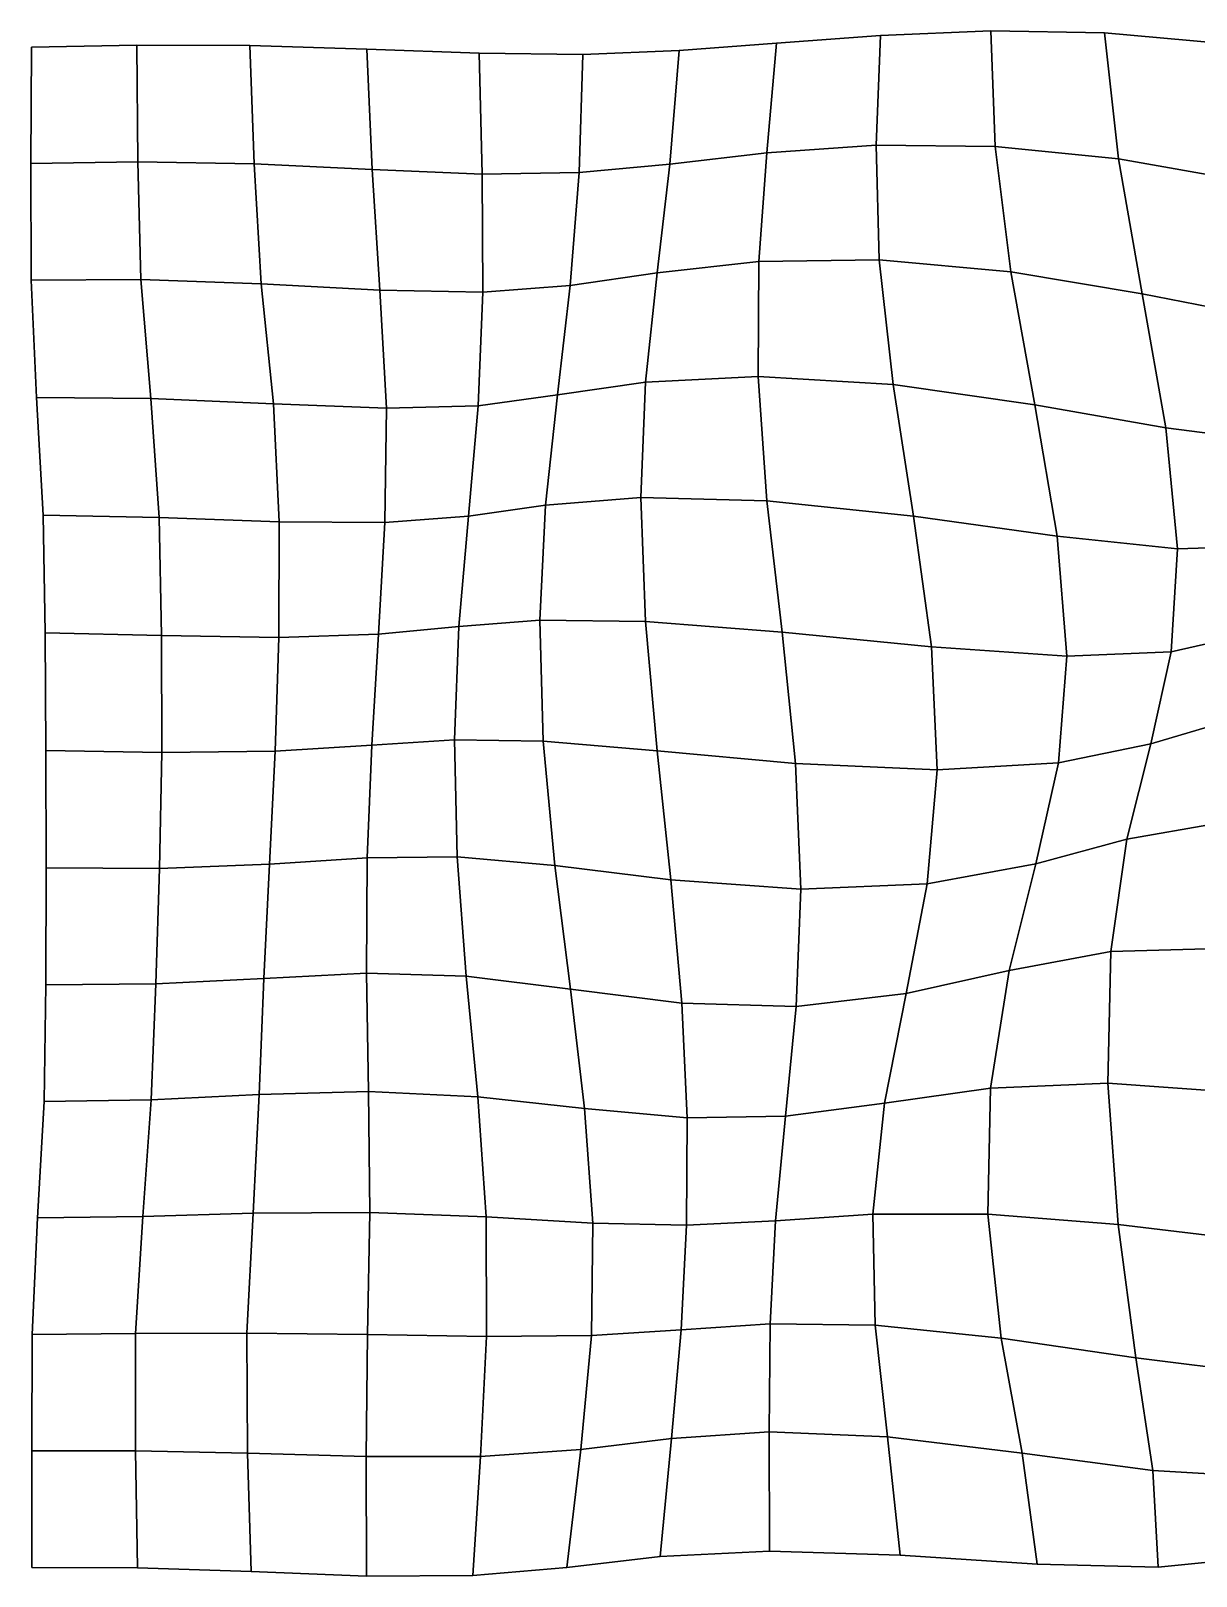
# Model space of a CAD drawing. Extents: x -161 to 227, y -130 to 123.
# Drawn here: x -160.7 to 26.8, y -127.3 to 121.6 of the extents above; entities that cross this region are included whole.
import ezdxf

# ---------------------------------------------------------------- set-up
doc = ezdxf.new("R2010")
doc.units = 0

msp = doc.modelspace()

# ---------------------------------------------------------------- linework, layer by layer
for points in [[(-57.840244, 100.111435, -1.403628), (-42.230408, 101.936111, -1.068814), (-40.713493, 119.581589, -1.374796), (-56.356091, 118.381798, -1.661456)], [(-57.840244, 100.111435, -1.403628), (-56.356091, 118.381798, -1.661456), (-40.713493, 119.581589, -1.374796), (-42.230408, 101.936111, -1.068814)], [(-42.230408, 101.936111, -1.068814), (-24.654408, 103.166962, -0.521126), (-23.971718, 120.836212, -0.770686), (-40.713493, 119.581589, -1.374796)], [(-42.230408, 101.936111, -1.068814), (-40.713493, 119.581589, -1.374796), (-23.971718, 120.836212, -0.770686), (-24.654408, 103.166962, -0.521126)], [(-24.654408, 103.166962, -0.521126), (-5.483703, 102.934288, -0.093328), (-6.199927, 121.556007, -0.132095), (-23.971718, 120.836212, -0.770686)], [(-24.654408, 103.166962, -0.521126), (-23.971718, 120.836212, -0.770686), (-6.199927, 121.556007, -0.132095), (-5.483703, 102.934288, -0.093328)], [(-5.483703, 102.934288, -0.093328), (14.346541, 100.930313, -0.095653), (12.092523, 121.246574, 0.177857), (-6.199927, 121.556007, -0.132095)], [(-5.483703, 102.934288, -0.093328), (-6.199927, 121.556007, -0.132095), (12.092523, 121.246574, 0.177857), (14.346541, 100.930313, -0.095653)], [(14.346541, 100.930313, -0.095653), (34.081627, 97.491844, -0.508134), (30.584967, 119.576981, 0.009041), (12.092523, 121.246574, 0.177857)], [(14.346541, 100.930313, -0.095653), (12.092523, 121.246574, 0.177857), (30.584967, 119.576981, 0.009041), (34.081627, 97.491844, -0.508134)], [(-160.690674, 100.207031, -1.327227), (-143.477295, 100.481712, -1.405416), (-143.651443, 119.25489, -1.349683), (-160.611267, 118.963394, -1.309674)], [(-160.690674, 100.207031, -1.327227), (-160.611267, 118.963394, -1.309674), (-143.651443, 119.25489, -1.349683), (-143.477295, 100.481712, -1.405416)], [(-143.477295, 100.481712, -1.405416), (-124.749252, 100.141731, -1.437855), (-125.441505, 119.197952, -1.385808), (-143.651443, 119.25489, -1.349683)], [(-143.477295, 100.481712, -1.405416), (-143.651443, 119.25489, -1.349683), (-125.441505, 119.197952, -1.385808), (-124.749252, 100.141731, -1.437855)], [(-124.749252, 100.141731, -1.437855), (-105.744324, 99.231201, -1.401478), (-106.654037, 118.626762, -1.406321), (-125.441505, 119.197952, -1.385808)], [(-124.749252, 100.141731, -1.437855), (-125.441505, 119.197952, -1.385808), (-106.654037, 118.626762, -1.406321), (-105.744324, 99.231201, -1.401478)], [(-105.744324, 99.231201, -1.401478), (-88.089088, 98.501274, -1.399789), (-88.555496, 117.948868, -1.487154), (-106.654037, 118.626762, -1.406321)], [(-105.744324, 99.231201, -1.401478), (-106.654037, 118.626762, -1.406321), (-88.555496, 117.948868, -1.487154), (-88.089088, 98.501274, -1.399789)], [(-88.089088, 98.501274, -1.399789), (-72.467079, 98.746552, -1.455306), (-71.855896, 117.76886, -1.629762), (-88.555496, 117.948868, -1.487154)], [(-88.089088, 98.501274, -1.399789), (-88.555496, 117.948868, -1.487154), (-71.855896, 117.76886, -1.629762), (-72.467079, 98.746552, -1.455306)], [(-72.467079, 98.746552, -1.455306), (-57.840244, 100.111435, -1.403628), (-56.356091, 118.381798, -1.661456), (-71.855896, 117.76886, -1.629762)], [(-72.467079, 98.746552, -1.455306), (-71.855896, 117.76886, -1.629762), (-56.356091, 118.381798, -1.661456), (-57.840244, 100.111435, -1.403628)], [(-43.536419, 84.432907, -1.037588), (-24.157427, 84.681015, -0.700324), (-24.654408, 103.166962, -0.521126), (-42.230408, 101.936111, -1.068814)], [(-43.536419, 84.432907, -1.037588), (-42.230408, 101.936111, -1.068814), (-24.654408, 103.166962, -0.521126), (-24.157427, 84.681015, -0.700324)], [(-24.157427, 84.681015, -0.700324), (-2.985337, 82.770576, -0.503454), (-5.483703, 102.934288, -0.093328), (-24.654408, 103.166962, -0.521126)], [(-24.157427, 84.681015, -0.700324), (-24.654408, 103.166962, -0.521126), (-5.483703, 102.934288, -0.093328), (-2.985337, 82.770576, -0.503454)], [(-2.985337, 82.770576, -0.503454), (18.151814, 79.213524, -0.662922), (14.346541, 100.930313, -0.095653), (-5.483703, 102.934288, -0.093328)], [(-2.985337, 82.770576, -0.503454), (-5.483703, 102.934288, -0.093328), (14.346541, 100.930313, -0.095653), (18.151814, 79.213524, -0.662922)], [(-160.652542, 81.404243, -1.350938), (-142.986649, 81.50219, -1.465461), (-143.477295, 100.481712, -1.405416), (-160.690674, 100.207031, -1.327227)], [(-160.652542, 81.404243, -1.350938), (-160.690674, 100.207031, -1.327227), (-143.477295, 100.481712, -1.405416), (-142.986649, 81.50219, -1.465461)], [(-142.986649, 81.50219, -1.465461), (-123.608292, 80.827492, -1.463156), (-124.749252, 100.141731, -1.437855), (-143.477295, 100.481712, -1.405416)], [(-142.986649, 81.50219, -1.465461), (-143.477295, 100.481712, -1.405416), (-124.749252, 100.141731, -1.437855), (-123.608292, 80.827492, -1.463156)], [(-123.608292, 80.827492, -1.463156), (-104.514885, 79.810471, -1.320433), (-105.744324, 99.231201, -1.401478), (-124.749252, 100.141731, -1.437855)], [(-123.608292, 80.827492, -1.463156), (-124.749252, 100.141731, -1.437855), (-105.744324, 99.231201, -1.401478), (-104.514885, 79.810471, -1.320433)], [(-73.87558, 80.538078, -1.224192), (-59.900318, 82.60582, -1.228374), (-57.840244, 100.111435, -1.403628), (-72.467079, 98.746552, -1.455306)], [(-73.87558, 80.538078, -1.224192), (-72.467079, 98.746552, -1.455306), (-57.840244, 100.111435, -1.403628), (-59.900318, 82.60582, -1.228374)], [(-59.900318, 82.60582, -1.228374), (-43.536419, 84.432907, -1.037588), (-42.230408, 101.936111, -1.068814), (-57.840244, 100.111435, -1.403628)], [(-59.900318, 82.60582, -1.228374), (-57.840244, 100.111435, -1.403628), (-42.230408, 101.936111, -1.068814), (-43.536419, 84.432907, -1.037588)], [(18.151814, 79.213524, -0.662922), (37.934326, 75.341888, -1.038182), (34.081627, 97.491844, -0.508134), (14.346541, 100.930313, -0.095653)], [(18.151814, 79.213524, -0.662922), (14.346541, 100.930313, -0.095653), (34.081627, 97.491844, -0.508134), (37.934326, 75.341888, -1.038182)], [(-104.514885, 79.810471, -1.320433), (-87.937546, 79.486206, -1.20943), (-88.089088, 98.501274, -1.399789), (-105.744324, 99.231201, -1.401478)], [(-104.514885, 79.810471, -1.320433), (-105.744324, 99.231201, -1.401478), (-88.089088, 98.501274, -1.399789), (-87.937546, 79.486206, -1.20943)], [(-87.937546, 79.486206, -1.20943), (-73.87558, 80.538078, -1.224192), (-72.467079, 98.746552, -1.455306), (-88.089088, 98.501274, -1.399789)], [(-87.937546, 79.486206, -1.20943), (-88.089088, 98.501274, -1.399789), (-72.467079, 98.746552, -1.455306), (-73.87558, 80.538078, -1.224192)], [(-43.665279, 65.911987, -1.349795), (-21.943687, 64.596817, -1.25357), (-24.157427, 84.681015, -0.700324), (-43.536419, 84.432907, -1.037588)], [(-43.665279, 65.911987, -1.349795), (-43.536419, 84.432907, -1.037588), (-24.157427, 84.681015, -0.700324), (-21.943687, 64.596817, -1.25357)], [(-21.943687, 64.596817, -1.25357), (0.86012, 61.340736, -1.105296), (-2.985337, 82.770576, -0.503454), (-24.157427, 84.681015, -0.700324)], [(-21.943687, 64.596817, -1.25357), (-24.157427, 84.681015, -0.700324), (-2.985337, 82.770576, -0.503454), (0.86012, 61.340736, -1.105296)], [(-75.925865, 62.925827, -1.005392), (-61.756767, 65.014824, -1.234035), (-59.900318, 82.60582, -1.228374), (-73.87558, 80.538078, -1.224192)], [(-75.925865, 62.925827, -1.005392), (-73.87558, 80.538078, -1.224192), (-59.900318, 82.60582, -1.228374), (-61.756767, 65.014824, -1.234035)], [(-61.756767, 65.014824, -1.234035), (-43.665279, 65.911987, -1.349795), (-43.536419, 84.432907, -1.037588), (-59.900318, 82.60582, -1.228374)], [(-61.756767, 65.014824, -1.234035), (-59.900318, 82.60582, -1.228374), (-43.536419, 84.432907, -1.037588), (-43.665279, 65.911987, -1.349795)], [(0.86012, 61.340736, -1.105296), (21.96608, 57.619362, -1.060159), (18.151814, 79.213524, -0.662922), (-2.985337, 82.770576, -0.503454)], [(0.86012, 61.340736, -1.105296), (-2.985337, 82.770576, -0.503454), (18.151814, 79.213524, -0.662922), (21.96608, 57.619362, -1.060159)], [(-159.766663, 62.525124, -1.379354), (-141.392517, 62.362774, -1.524907), (-142.986649, 81.50219, -1.465461), (-160.652542, 81.404243, -1.350938)], [(-159.766663, 62.525124, -1.379354), (-160.652542, 81.404243, -1.350938), (-142.986649, 81.50219, -1.465461), (-141.392517, 62.362774, -1.524907)], [(-141.392517, 62.362774, -1.524907), (-121.652794, 61.5233, -1.455175), (-123.608292, 80.827492, -1.463156), (-142.986649, 81.50219, -1.465461)], [(-141.392517, 62.362774, -1.524907), (-142.986649, 81.50219, -1.465461), (-123.608292, 80.827492, -1.463156), (-121.652794, 61.5233, -1.455175)], [(-121.652794, 61.5233, -1.455175), (-103.479347, 60.797047, -1.163826), (-104.514885, 79.810471, -1.320433), (-123.608292, 80.827492, -1.463156)], [(-121.652794, 61.5233, -1.455175), (-123.608292, 80.827492, -1.463156), (-104.514885, 79.810471, -1.320433), (-103.479347, 60.797047, -1.163826)], [(-103.479347, 60.797047, -1.163826), (-88.693016, 61.19508, -0.942864), (-87.937546, 79.486206, -1.20943), (-104.514885, 79.810471, -1.320433)], [(-103.479347, 60.797047, -1.163826), (-104.514885, 79.810471, -1.320433), (-87.937546, 79.486206, -1.20943), (-88.693016, 61.19508, -0.942864)], [(-88.693016, 61.19508, -0.942864), (-75.925865, 62.925827, -1.005392), (-73.87558, 80.538078, -1.224192), (-87.937546, 79.486206, -1.20943)], [(-88.693016, 61.19508, -0.942864), (-87.937546, 79.486206, -1.20943), (-73.87558, 80.538078, -1.224192), (-75.925865, 62.925827, -1.005392)], [(21.96608, 57.619362, -1.060159), (39.952915, 55.303894, -1.000057), (37.934326, 75.341888, -1.038182), (18.151814, 79.213524, -0.662922)], [(21.96608, 57.619362, -1.060159), (18.151814, 79.213524, -0.662922), (37.934326, 75.341888, -1.038182), (39.952915, 55.303894, -1.000057)], [(-77.864197, 45.193016, -0.831216), (-62.518482, 46.410107, -1.432717), (-61.756767, 65.014824, -1.234035), (-75.925865, 62.925827, -1.005392)], [(-77.864197, 45.193016, -0.831216), (-75.925865, 62.925827, -1.005392), (-61.756767, 65.014824, -1.234035), (-62.518482, 46.410107, -1.432717)], [(-62.518482, 46.410107, -1.432717), (-42.224945, 45.854603, -1.961305), (-43.665279, 65.911987, -1.349795), (-61.756767, 65.014824, -1.234035)], [(-62.518482, 46.410107, -1.432717), (-61.756767, 65.014824, -1.234035), (-43.665279, 65.911987, -1.349795), (-42.224945, 45.854603, -1.961305)], [(-42.224945, 45.854603, -1.961305), (-18.622246, 43.386612, -2.048414), (-21.943687, 64.596817, -1.25357), (-43.665279, 65.911987, -1.349795)], [(-42.224945, 45.854603, -1.961305), (-43.665279, 65.911987, -1.349795), (-21.943687, 64.596817, -1.25357), (-18.622246, 43.386612, -2.048414)], [(-158.70134, 43.583099, -1.409941), (-140.06813, 43.209175, -1.581525), (-141.392517, 62.362774, -1.524907), (-159.766663, 62.525124, -1.379354)], [(-158.70134, 43.583099, -1.409941), (-159.766663, 62.525124, -1.379354), (-141.392517, 62.362774, -1.524907), (-140.06813, 43.209175, -1.581525)], [(-140.06813, 43.209175, -1.581525), (-120.716499, 42.507042, -1.419403), (-121.652794, 61.5233, -1.455175), (-141.392517, 62.362774, -1.524907)], [(-140.06813, 43.209175, -1.581525), (-141.392517, 62.362774, -1.524907), (-121.652794, 61.5233, -1.455175), (-120.716499, 42.507042, -1.419403)], [(-90.268997, 43.415947, -0.630292), (-77.864197, 45.193016, -0.831216), (-75.925865, 62.925827, -1.005392), (-88.693016, 61.19508, -0.942864)], [(-90.268997, 43.415947, -0.630292), (-88.693016, 61.19508, -0.942864), (-75.925865, 62.925827, -1.005392), (-77.864197, 45.193016, -0.831216)], [(-18.622246, 43.386612, -2.048414), (4.457022, 40.19598, -1.678661), (0.86012, 61.340736, -1.105296), (-21.943687, 64.596817, -1.25357)], [(-18.622246, 43.386612, -2.048414), (-21.943687, 64.596817, -1.25357), (0.86012, 61.340736, -1.105296), (4.457022, 40.19598, -1.678661)], [(-120.716499, 42.507042, -1.419403), (-103.735985, 42.376915, -0.950006), (-103.479347, 60.797047, -1.163826), (-121.652794, 61.5233, -1.455175)], [(-120.716499, 42.507042, -1.419403), (-121.652794, 61.5233, -1.455175), (-103.479347, 60.797047, -1.163826), (-103.735985, 42.376915, -0.950006)], [(-103.735985, 42.376915, -0.950006), (-90.268997, 43.415947, -0.630292), (-88.693016, 61.19508, -0.942864), (-103.479347, 60.797047, -1.163826)], [(-103.735985, 42.376915, -0.950006), (-103.479347, 60.797047, -1.163826), (-88.693016, 61.19508, -0.942864), (-90.268997, 43.415947, -0.630292)], [(4.457022, 40.19598, -1.678661), (23.848866, 38.138123, -1.028437), (21.96608, 57.619362, -1.060159), (0.86012, 61.340736, -1.105296)], [(4.457022, 40.19598, -1.678661), (0.86012, 61.340736, -1.105296), (21.96608, 57.619362, -1.060159), (23.848866, 38.138123, -1.028437)], [(23.848866, 38.138123, -1.028437), (38.872986, 38.615536, -0.182534), (39.952915, 55.303894, -1.000057), (21.96608, 57.619362, -1.060159)], [(23.848866, 38.138123, -1.028437), (21.96608, 57.619362, -1.060159), (39.952915, 55.303894, -1.000057), (38.872986, 38.615536, -0.182534)], [(-91.802635, 25.635164, -0.291392), (-78.788605, 26.675663, -0.676801), (-77.864197, 45.193016, -0.831216), (-90.268997, 43.415947, -0.630292)], [(-91.802635, 25.635164, -0.291392), (-90.268997, 43.415947, -0.630292), (-77.864197, 45.193016, -0.831216), (-78.788605, 26.675663, -0.676801)], [(-78.788605, 26.675663, -0.676801), (-61.786102, 26.466793, -1.744232), (-62.518482, 46.410107, -1.432717), (-77.864197, 45.193016, -0.831216)], [(-78.788605, 26.675663, -0.676801), (-77.864197, 45.193016, -0.831216), (-62.518482, 46.410107, -1.432717), (-61.786102, 26.466793, -1.744232)], [(-61.786102, 26.466793, -1.744232), (-39.80587, 24.730759, -2.760978), (-42.224945, 45.854603, -1.961305), (-62.518482, 46.410107, -1.432717)], [(-61.786102, 26.466793, -1.744232), (-62.518482, 46.410107, -1.432717), (-42.224945, 45.854603, -1.961305), (-39.80587, 24.730759, -2.760978)], [(-39.80587, 24.730759, -2.760978), (-15.735473, 22.349356, -2.995618), (-18.622246, 43.386612, -2.048414), (-42.224945, 45.854603, -1.961305)], [(-39.80587, 24.730759, -2.760978), (-42.224945, 45.854603, -1.961305), (-18.622246, 43.386612, -2.048414), (-15.735473, 22.349356, -2.995618)], [(-158.40947, 24.620245, -1.440503), (-139.64798, 24.186455, -1.638554), (-140.06813, 43.209175, -1.581525), (-158.70134, 43.583099, -1.409941)], [(-158.40947, 24.620245, -1.440503), (-158.70134, 43.583099, -1.409941), (-140.06813, 43.209175, -1.581525), (-139.64798, 24.186455, -1.638554)], [(-139.64798, 24.186455, -1.638554), (-120.78035, 23.894648, -1.376593), (-120.716499, 42.507042, -1.419403), (-140.06813, 43.209175, -1.581525)], [(-139.64798, 24.186455, -1.638554), (-140.06813, 43.209175, -1.581525), (-120.716499, 42.507042, -1.419403), (-120.78035, 23.894648, -1.376593)], [(-120.78035, 23.894648, -1.376593), (-104.732109, 24.402765, -0.712271), (-103.735985, 42.376915, -0.950006), (-120.716499, 42.507042, -1.419403)], [(-120.78035, 23.894648, -1.376593), (-120.716499, 42.507042, -1.419403), (-103.735985, 42.376915, -0.950006), (-104.732109, 24.402765, -0.712271)], [(-104.732109, 24.402765, -0.712271), (-91.802635, 25.635164, -0.291392), (-90.268997, 43.415947, -0.630292), (-103.735985, 42.376915, -0.950006)], [(-104.732109, 24.402765, -0.712271), (-103.735985, 42.376915, -0.950006), (-90.268997, 43.415947, -0.630292), (-91.802635, 25.635164, -0.291392)], [(-15.735473, 22.349356, -2.995618), (6.016127, 20.882912, -2.217538), (4.457022, 40.19598, -1.678661), (-18.622246, 43.386612, -2.048414)], [(-15.735473, 22.349356, -2.995618), (-18.622246, 43.386612, -2.048414), (4.457022, 40.19598, -1.678661), (6.016127, 20.882912, -2.217538)], [(6.016127, 20.882912, -2.217538), (22.831896, 21.559814, -0.691166), (23.848866, 38.138123, -1.028437), (4.457022, 40.19598, -1.678661)], [(6.016127, 20.882912, -2.217538), (4.457022, 40.19598, -1.678661), (23.848866, 38.138123, -1.028437), (22.831896, 21.559814, -0.691166)], [(22.831896, 21.559814, -0.691166), (35.399887, 24.431187, 1.162379), (38.872986, 38.615536, -0.182534), (23.848866, 38.138123, -1.028437)], [(22.831896, 21.559814, -0.691166), (23.848866, 38.138123, -1.028437), (38.872986, 38.615536, -0.182534), (35.399887, 24.431187, 1.162379)], [(-105.826805, 6.52397, -0.497445), (-92.519798, 7.39971, 0.06316), (-91.802635, 25.635164, -0.291392), (-104.732109, 24.402765, -0.712271)], [(-105.826805, 6.52397, -0.497445), (-104.732109, 24.402765, -0.712271), (-91.802635, 25.635164, -0.291392), (-92.519798, 7.39971, 0.06316)], [(-92.519798, 7.39971, 0.06316), (-78.233902, 7.20375, -0.464342), (-78.788605, 26.675663, -0.676801), (-91.802635, 25.635164, -0.291392)], [(-92.519798, 7.39971, 0.06316), (-91.802635, 25.635164, -0.291392), (-78.788605, 26.675663, -0.676801), (-78.233902, 7.20375, -0.464342)], [(-78.233902, 7.20375, -0.464342), (-59.900673, 5.640786, -2.00324), (-61.786102, 26.466793, -1.744232), (-78.788605, 26.675663, -0.676801)], [(-78.233902, 7.20375, -0.464342), (-78.788605, 26.675663, -0.676801), (-61.786102, 26.466793, -1.744232), (-59.900673, 5.640786, -2.00324)], [(-59.900673, 5.640786, -2.00324), (-37.632866, 3.585315, -3.581181), (-39.80587, 24.730759, -2.760978), (-61.786102, 26.466793, -1.744232)], [(-59.900673, 5.640786, -2.00324), (-61.786102, 26.466793, -1.744232), (-39.80587, 24.730759, -2.760978), (-37.632866, 3.585315, -3.581181)], [(-158.265274, 5.681926, -1.468042), (-139.635986, 5.359829, -1.702344), (-139.64798, 24.186455, -1.638554), (-158.40947, 24.620245, -1.440503)], [(-158.265274, 5.681926, -1.468042), (-158.40947, 24.620245, -1.440503), (-139.64798, 24.186455, -1.638554), (-139.635986, 5.359829, -1.702344)], [(-139.635986, 5.359829, -1.702344), (-121.39077, 5.594136, -1.359778), (-120.78035, 23.894648, -1.376593), (-139.64798, 24.186455, -1.638554)], [(-139.635986, 5.359829, -1.702344), (-139.64798, 24.186455, -1.638554), (-120.78035, 23.894648, -1.376593), (-121.39077, 5.594136, -1.359778)], [(-121.39077, 5.594136, -1.359778), (-105.826805, 6.52397, -0.497445), (-104.732109, 24.402765, -0.712271), (-120.78035, 23.894648, -1.376593)], [(-121.39077, 5.594136, -1.359778), (-120.78035, 23.894648, -1.376593), (-104.732109, 24.402765, -0.712271), (-105.826805, 6.52397, -0.497445)], [(-37.632866, 3.585315, -3.581181), (-14.818391, 2.566535, -4.067553), (-15.735473, 22.349356, -2.995618), (-39.80587, 24.730759, -2.760978)], [(-37.632866, 3.585315, -3.581181), (-39.80587, 24.730759, -2.760978), (-15.735473, 22.349356, -2.995618), (-14.818391, 2.566535, -4.067553)], [(19.539295, 6.752646, -0.558888), (31.687826, 10.329618, 2.355969), (35.399887, 24.431187, 1.162379), (22.831896, 21.559814, -0.691166)], [(19.539295, 6.752646, -0.558888), (22.831896, 21.559814, -0.691166), (35.399887, 24.431187, 1.162379), (31.687826, 10.329618, 2.355969)], [(-14.818391, 2.566535, -4.067553), (4.67953, 3.681163, -2.954749), (6.016127, 20.882912, -2.217538), (-15.735473, 22.349356, -2.995618)], [(-14.818391, 2.566535, -4.067553), (-15.735473, 22.349356, -2.995618), (6.016127, 20.882912, -2.217538), (4.67953, 3.681163, -2.954749)], [(4.67953, 3.681163, -2.954749), (19.539295, 6.752646, -0.558888), (22.831896, 21.559814, -0.691166), (6.016127, 20.882912, -2.217538)], [(4.67953, 3.681163, -2.954749), (6.016127, 20.882912, -2.217538), (22.831896, 21.559814, -0.691166), (19.539295, 6.752646, -0.558888)], [(15.709293, -8.624868, -1.299497), (29.820446, -6.147978, 2.453863), (31.687826, 10.329618, 2.355969), (19.539295, 6.752646, -0.558888)], [(15.709293, -8.624868, -1.299497), (19.539295, 6.752646, -0.558888), (31.687826, 10.329618, 2.355969), (29.820446, -6.147978, 2.453863)], [(-158.225723, -13.204582, -1.488274), (-139.991806, -13.307907, -1.778907), (-139.635986, 5.359829, -1.702344), (-158.265274, 5.681926, -1.468042)], [(-158.225723, -13.204582, -1.488274), (-158.265274, 5.681926, -1.468042), (-139.635986, 5.359829, -1.702344), (-139.991806, -13.307907, -1.778907)], [(-139.991806, -13.307907, -1.778907), (-122.292747, -12.626079, -1.40941), (-121.39077, 5.594136, -1.359778), (-139.635986, 5.359829, -1.702344)], [(-139.991806, -13.307907, -1.778907), (-139.635986, 5.359829, -1.702344), (-121.39077, 5.594136, -1.359778), (-122.292747, -12.626079, -1.40941)], [(-122.292747, -12.626079, -1.40941), (-106.555641, -11.606902, -0.368496), (-105.826805, 6.52397, -0.497445), (-121.39077, 5.594136, -1.359778)], [(-122.292747, -12.626079, -1.40941), (-121.39077, 5.594136, -1.359778), (-105.826805, 6.52397, -0.497445), (-106.555641, -11.606902, -0.368496)], [(-106.555641, -11.606902, -0.368496), (-92.066734, -11.432033, 0.411702), (-92.519798, 7.39971, 0.06316), (-105.826805, 6.52397, -0.497445)], [(-106.555641, -11.606902, -0.368496), (-105.826805, 6.52397, -0.497445), (-92.519798, 7.39971, 0.06316), (-92.066734, -11.432033, 0.411702)], [(-92.066734, -11.432033, 0.411702), (-76.372406, -12.828577, -0.098496), (-78.233902, 7.20375, -0.464342), (-92.519798, 7.39971, 0.06316)], [(-92.066734, -11.432033, 0.411702), (-92.519798, 7.39971, 0.06316), (-78.233902, 7.20375, -0.464342), (-76.372406, -12.828577, -0.098496)], [(-76.372406, -12.828577, -0.098496), (-57.686871, -15.148343, -1.986742), (-59.900673, 5.640786, -2.00324), (-78.233902, 7.20375, -0.464342)], [(-76.372406, -12.828577, -0.098496), (-78.233902, 7.20375, -0.464342), (-59.900673, 5.640786, -2.00324), (-57.686871, -15.148343, -1.986742)], [(-57.686871, -15.148343, -1.986742), (-36.786221, -16.650763, -4.177104), (-37.632866, 3.585315, -3.581181), (-59.900673, 5.640786, -2.00324)], [(-57.686871, -15.148343, -1.986742), (-59.900673, 5.640786, -2.00324), (-37.632866, 3.585315, -3.581181), (-36.786221, -16.650763, -4.177104)], [(1.032366, -12.600945, -4.164325), (15.709293, -8.624868, -1.299497), (19.539295, 6.752646, -0.558888), (4.67953, 3.681163, -2.954749)], [(1.032366, -12.600945, -4.164325), (4.67953, 3.681163, -2.954749), (19.539295, 6.752646, -0.558888), (15.709293, -8.624868, -1.299497)], [(-36.786221, -16.650763, -4.177104), (-16.439775, -15.815806, -5.190946), (-14.818391, 2.566535, -4.067553), (-37.632866, 3.585315, -3.581181)], [(-36.786221, -16.650763, -4.177104), (-37.632866, 3.585315, -3.581181), (-14.818391, 2.566535, -4.067553), (-16.439775, -15.815806, -5.190946)], [(-16.439775, -15.815806, -5.190946), (1.032366, -12.600945, -4.164325), (4.67953, 3.681163, -2.954749), (-14.818391, 2.566535, -4.067553)], [(-16.439775, -15.815806, -5.190946), (-14.818391, 2.566535, -4.067553), (4.67953, 3.681163, -2.954749), (1.032366, -12.600945, -4.164325)], [(13.093143, -26.671303, -3.317071), (30.480179, -26.218382, 0.648312), (29.820446, -6.147978, 2.453863), (15.709293, -8.624868, -1.299497)], [(13.093143, -26.671303, -3.317071), (15.709293, -8.624868, -1.299497), (29.820446, -6.147978, 2.453863), (30.480179, -26.218382, 0.648312)], [(-3.249618, -29.733011, -5.843736), (13.093143, -26.671303, -3.317071), (15.709293, -8.624868, -1.299497), (1.032366, -12.600945, -4.164325)], [(-3.249618, -29.733011, -5.843736), (1.032366, -12.600945, -4.164325), (15.709293, -8.624868, -1.299497), (13.093143, -26.671303, -3.317071)], [(-123.208466, -31.017193, -1.560624), (-106.699074, -30.190722, -0.40208), (-106.555641, -11.606902, -0.368496), (-122.292747, -12.626079, -1.40941)], [(-123.208466, -31.017193, -1.560624), (-122.292747, -12.626079, -1.40941), (-106.555641, -11.606902, -0.368496), (-106.699074, -30.190722, -0.40208)], [(-106.699074, -30.190722, -0.40208), (-90.61515, -30.686579, 0.691205), (-92.066734, -11.432033, 0.411702), (-106.555641, -11.606902, -0.368496)], [(-106.699074, -30.190722, -0.40208), (-106.555641, -11.606902, -0.368496), (-92.066734, -11.432033, 0.411702), (-90.61515, -30.686579, 0.691205)], [(-90.61515, -30.686579, 0.691205), (-73.866203, -32.737186, 0.466204), (-76.372406, -12.828577, -0.098496), (-92.066734, -11.432033, 0.411702)], [(-90.61515, -30.686579, 0.691205), (-92.066734, -11.432033, 0.411702), (-76.372406, -12.828577, -0.098496), (-73.866203, -32.737186, 0.466204)], [(-158.300735, -32.036728, -1.495229), (-140.602188, -31.921404, -1.866946), (-139.991806, -13.307907, -1.778907), (-158.225723, -13.204582, -1.488274)], [(-158.300735, -32.036728, -1.495229), (-158.225723, -13.204582, -1.488274), (-139.991806, -13.307907, -1.778907), (-140.602188, -31.921404, -1.866946)], [(-140.602188, -31.921404, -1.866946), (-123.208466, -31.017193, -1.560624), (-122.292747, -12.626079, -1.40941), (-139.991806, -13.307907, -1.778907)], [(-140.602188, -31.921404, -1.866946), (-139.991806, -13.307907, -1.778907), (-122.292747, -12.626079, -1.40941), (-123.208466, -31.017193, -1.560624)], [(-73.866203, -32.737186, 0.466204), (-55.941574, -35.013874, -1.481628), (-57.686871, -15.148343, -1.986742), (-76.372406, -12.828577, -0.098496)], [(-73.866203, -32.737186, 0.466204), (-76.372406, -12.828577, -0.098496), (-57.686871, -15.148343, -1.986742), (-55.941574, -35.013874, -1.481628)], [(-19.835825, -33.467686, -6.094245), (-3.249618, -29.733011, -5.843736), (1.032366, -12.600945, -4.164325), (-16.439775, -15.815806, -5.190946)], [(-19.835825, -33.467686, -6.094245), (-16.439775, -15.815806, -5.190946), (1.032366, -12.600945, -4.164325), (-3.249618, -29.733011, -5.843736)], [(-55.941574, -35.013874, -1.481628), (-37.534077, -35.565281, -4.220393), (-36.786221, -16.650763, -4.177104), (-57.686871, -15.148343, -1.986742)], [(-55.941574, -35.013874, -1.481628), (-57.686871, -15.148343, -1.986742), (-36.786221, -16.650763, -4.177104), (-37.534077, -35.565281, -4.220393)], [(-37.534077, -35.565281, -4.220393), (-19.835825, -33.467686, -6.094245), (-16.439775, -15.815806, -5.190946), (-36.786221, -16.650763, -4.177104)], [(-37.534077, -35.565281, -4.220393), (-36.786221, -16.650763, -4.177104), (-16.439775, -15.815806, -5.190946), (-19.835825, -33.467686, -6.094245)], [(-6.243759, -48.718147, -7.436474), (12.633772, -47.891991, -6.236219), (13.093143, -26.671303, -3.317071), (-3.249618, -29.733011, -5.843736)], [(-6.243759, -48.718147, -7.436474), (-3.249618, -29.733011, -5.843736), (13.093143, -26.671303, -3.317071), (12.633772, -47.891991, -6.236219)], [(12.633772, -47.891991, -6.236219), (32.804001, -49.320904, -3.045142), (30.480179, -26.218382, 0.648312), (13.093143, -26.671303, -3.317071)], [(12.633772, -47.891991, -6.236219), (13.093143, -26.671303, -3.317071), (30.480179, -26.218382, 0.648312), (32.804001, -49.320904, -3.045142)], [(-23.315817, -51.131844, -6.257499), (-6.243759, -48.718147, -7.436474), (-3.249618, -29.733011, -5.843736), (-19.835825, -33.467686, -6.094245)], [(-23.315817, -51.131844, -6.257499), (-19.835825, -33.467686, -6.094245), (-3.249618, -29.733011, -5.843736), (-6.243759, -48.718147, -7.436474)], [(-158.572464, -50.828857, -1.481253), (-141.352325, -50.589115, -1.949727), (-140.602188, -31.921404, -1.866946), (-158.300735, -32.036728, -1.495229)], [(-158.572464, -50.828857, -1.481253), (-158.300735, -32.036728, -1.495229), (-140.602188, -31.921404, -1.866946), (-141.352325, -50.589115, -1.949727)], [(-141.352325, -50.589115, -1.949727), (-123.965752, -49.745403, -1.822724), (-123.208466, -31.017193, -1.560624), (-140.602188, -31.921404, -1.866946)], [(-141.352325, -50.589115, -1.949727), (-140.602188, -31.921404, -1.866946), (-123.208466, -31.017193, -1.560624), (-123.965752, -49.745403, -1.822724)], [(-123.965752, -49.745403, -1.822724), (-106.374481, -49.256989, -0.671535), (-106.699074, -30.190722, -0.40208), (-123.208466, -31.017193, -1.560624)], [(-123.965752, -49.745403, -1.822724), (-123.208466, -31.017193, -1.560624), (-106.699074, -30.190722, -0.40208), (-106.374481, -49.256989, -0.671535)], [(-106.374481, -49.256989, -0.671535), (-88.780701, -50.07196, 0.777107), (-90.61515, -30.686579, 0.691205), (-106.699074, -30.190722, -0.40208)], [(-106.374481, -49.256989, -0.671535), (-106.699074, -30.190722, -0.40208), (-90.61515, -30.686579, 0.691205), (-88.780701, -50.07196, 0.777107)], [(-88.780701, -50.07196, 0.777107), (-71.57093, -51.965874, 1.143019), (-73.866203, -32.737186, 0.466204), (-90.61515, -30.686579, 0.691205)], [(-88.780701, -50.07196, 0.777107), (-90.61515, -30.686579, 0.691205), (-73.866203, -32.737186, 0.466204), (-71.57093, -51.965874, 1.143019)], [(-71.57093, -51.965874, 1.143019), (-55.082195, -53.497166, -0.410434), (-55.941574, -35.013874, -1.481628), (-73.866203, -32.737186, 0.466204)], [(-71.57093, -51.965874, 1.143019), (-73.866203, -32.737186, 0.466204), (-55.941574, -35.013874, -1.481628), (-55.082195, -53.497166, -0.410434)], [(-39.236057, -53.235458, -3.391491), (-23.315817, -51.131844, -6.257499), (-19.835825, -33.467686, -6.094245), (-37.534077, -35.565281, -4.220393)], [(-39.236057, -53.235458, -3.391491), (-37.534077, -35.565281, -4.220393), (-19.835825, -33.467686, -6.094245), (-23.315817, -51.131844, -6.257499)], [(-55.082195, -53.497166, -0.410434), (-39.236057, -53.235458, -3.391491), (-37.534077, -35.565281, -4.220393), (-55.941574, -35.013874, -1.481628)], [(-55.082195, -53.497166, -0.410434), (-55.941574, -35.013874, -1.481628), (-37.534077, -35.565281, -4.220393), (-39.236057, -53.235458, -3.391491)], [(-142.690628, -69.365936, -1.990839), (-124.902939, -68.834129, -2.155764), (-123.965752, -49.745403, -1.822724), (-141.352325, -50.589115, -1.949727)], [(-142.690628, -69.365936, -1.990839), (-141.352325, -50.589115, -1.949727), (-123.965752, -49.745403, -1.822724), (-124.902939, -68.834129, -2.155764)], [(-124.902939, -68.834129, -2.155764), (-106.12484, -68.712822, -1.207206), (-106.374481, -49.256989, -0.671535), (-123.965752, -49.745403, -1.822724)], [(-124.902939, -68.834129, -2.155764), (-123.965752, -49.745403, -1.822724), (-106.374481, -49.256989, -0.671535), (-106.12484, -68.712822, -1.207206)], [(-106.12484, -68.712822, -1.207206), (-87.424919, -69.405228, 0.506769), (-88.780701, -50.07196, 0.777107), (-106.374481, -49.256989, -0.671535)], [(-106.12484, -68.712822, -1.207206), (-106.374481, -49.256989, -0.671535), (-88.780701, -50.07196, 0.777107), (-87.424919, -69.405228, 0.506769)], [(-25.207159, -69.003372, -5.136345), (-6.672777, -68.996239, -7.919566), (-6.243759, -48.718147, -7.436474), (-23.315817, -51.131844, -6.257499)], [(-25.207159, -69.003372, -5.136345), (-23.315817, -51.131844, -6.257499), (-6.243759, -48.718147, -7.436474), (-6.672777, -68.996239, -7.919566)], [(-6.672777, -68.996239, -7.919566), (14.275697, -70.673218, -8.728584), (12.633772, -47.891991, -6.236219), (-6.243759, -48.718147, -7.436474)], [(-6.672777, -68.996239, -7.919566), (-6.243759, -48.718147, -7.436474), (12.633772, -47.891991, -6.236219), (14.275697, -70.673218, -8.728584)], [(14.275697, -70.673218, -8.728584), (35.318073, -73.174736, -7.293454), (32.804001, -49.320904, -3.045142), (12.633772, -47.891991, -6.236219)], [(14.275697, -70.673218, -8.728584), (12.633772, -47.891991, -6.236219), (32.804001, -49.320904, -3.045142), (35.318073, -73.174736, -7.293454)], [(-159.638412, -69.598526, -1.438476), (-142.690628, -69.365936, -1.990839), (-141.352325, -50.589115, -1.949727), (-158.572464, -50.828857, -1.481253)], [(-159.638412, -69.598526, -1.438476), (-158.572464, -50.828857, -1.481253), (-141.352325, -50.589115, -1.949727), (-142.690628, -69.365936, -1.990839)], [(-87.424919, -69.405228, 0.506769), (-70.271461, -70.416252, 1.668953), (-71.57093, -51.965874, 1.143019), (-88.780701, -50.07196, 0.777107)], [(-87.424919, -69.405228, 0.506769), (-88.780701, -50.07196, 0.777107), (-71.57093, -51.965874, 1.143019), (-70.271461, -70.416252, 1.668953)], [(-70.271461, -70.416252, 1.668953), (-55.152695, -70.765518, 1.022126), (-55.082195, -53.497166, -0.410434), (-71.57093, -51.965874, 1.143019)], [(-70.271461, -70.416252, 1.668953), (-71.57093, -51.965874, 1.143019), (-55.082195, -53.497166, -0.410434), (-55.152695, -70.765518, 1.022126)], [(-40.861961, -70.042923, -1.608759), (-25.207159, -69.003372, -5.136345), (-23.315817, -51.131844, -6.257499), (-39.236057, -53.235458, -3.391491)], [(-40.861961, -70.042923, -1.608759), (-39.236057, -53.235458, -3.391491), (-23.315817, -51.131844, -6.257499), (-25.207159, -69.003372, -5.136345)], [(-55.152695, -70.765518, 1.022126), (-40.861961, -70.042923, -1.608759), (-39.236057, -53.235458, -3.391491), (-55.082195, -53.497166, -0.410434)], [(-55.152695, -70.765518, 1.022126), (-55.082195, -53.497166, -0.410434), (-39.236057, -53.235458, -3.391491), (-40.861961, -70.042923, -1.608759)], [(-160.478806, -88.357887, -1.363373), (-143.852783, -88.229309, -1.94102), (-142.690628, -69.365936, -1.990839), (-159.638412, -69.598526, -1.438476)], [(-160.478806, -88.357887, -1.363373), (-159.638412, -69.598526, -1.438476), (-142.690628, -69.365936, -1.990839), (-143.852783, -88.229309, -1.94102)], [(-143.852783, -88.229309, -1.94102), (-125.951591, -88.155029, -2.457798), (-124.902939, -68.834129, -2.155764), (-142.690628, -69.365936, -1.990839)], [(-143.852783, -88.229309, -1.94102), (-142.690628, -69.365936, -1.990839), (-124.902939, -68.834129, -2.155764), (-125.951591, -88.155029, -2.457798)], [(-125.951591, -88.155029, -2.457798), (-106.531509, -88.382828, -1.94173), (-106.12484, -68.712822, -1.207206), (-124.902939, -68.834129, -2.155764)], [(-125.951591, -88.155029, -2.457798), (-124.902939, -68.834129, -2.155764), (-106.12484, -68.712822, -1.207206), (-106.531509, -88.382828, -1.94173)], [(-106.531509, -88.382828, -1.94173), (-87.341896, -88.692131, -0.231374), (-87.424919, -69.405228, 0.506769), (-106.12484, -68.712822, -1.207206)], [(-106.531509, -88.382828, -1.94173), (-106.12484, -68.712822, -1.207206), (-87.424919, -69.405228, 0.506769), (-87.341896, -88.692131, -0.231374)], [(-87.341896, -88.692131, -0.231374), (-70.494637, -88.50724, 1.671473), (-70.271461, -70.416252, 1.668953), (-87.424919, -69.405228, 0.506769)], [(-87.341896, -88.692131, -0.231374), (-87.424919, -69.405228, 0.506769), (-70.271461, -70.416252, 1.668953), (-70.494637, -88.50724, 1.671473)], [(-41.733139, -86.647324, 0.719285), (-24.821939, -86.86747, -2.639277), (-25.207159, -69.003372, -5.136345), (-40.861961, -70.042923, -1.608759)], [(-41.733139, -86.647324, 0.719285), (-40.861961, -70.042923, -1.608759), (-25.207159, -69.003372, -5.136345), (-24.821939, -86.86747, -2.639277)], [(-24.821939, -86.86747, -2.639277), (-4.528399, -88.943008, -6.433672), (-6.672777, -68.996239, -7.919566), (-25.207159, -69.003372, -5.136345)], [(-24.821939, -86.86747, -2.639277), (-25.207159, -69.003372, -5.136345), (-6.672777, -68.996239, -7.919566), (-4.528399, -88.943008, -6.433672)], [(-4.528399, -88.943008, -6.433672), (17.161577, -92.136261, -9.14104), (14.275697, -70.673218, -8.728584), (-6.672777, -68.996239, -7.919566)], [(-4.528399, -88.943008, -6.433672), (-6.672777, -68.996239, -7.919566), (14.275697, -70.673218, -8.728584), (17.161577, -92.136261, -9.14104)], [(-70.494637, -88.50724, 1.671473), (-56.050701, -87.602196, 2.279455), (-55.152695, -70.765518, 1.022126), (-70.271461, -70.416252, 1.668953)], [(-70.494637, -88.50724, 1.671473), (-70.271461, -70.416252, 1.668953), (-55.152695, -70.765518, 1.022126), (-56.050701, -87.602196, 2.279455)], [(-56.050701, -87.602196, 2.279455), (-41.733139, -86.647324, 0.719285), (-40.861961, -70.042923, -1.608759), (-55.152695, -70.765518, 1.022126)], [(-56.050701, -87.602196, 2.279455), (-55.152695, -70.765518, 1.022126), (-40.861961, -70.042923, -1.608759), (-41.733139, -86.647324, 0.719285)], [(17.161577, -92.136261, -9.14104), (36.933098, -94.573814, -9.867477), (35.318073, -73.174736, -7.293454), (14.275697, -70.673218, -8.728584)], [(17.161577, -92.136261, -9.14104), (14.275697, -70.673218, -8.728584), (35.318073, -73.174736, -7.293454), (36.933098, -94.573814, -9.867477)], [(-57.612537, -105.118057, 2.672166), (-41.898594, -104.041222, 2.675619), (-41.733139, -86.647324, 0.719285), (-56.050701, -87.602196, 2.279455)], [(-57.612537, -105.118057, 2.672166), (-56.050701, -87.602196, 2.279455), (-41.733139, -86.647324, 0.719285), (-41.898594, -104.041222, 2.675619)], [(-41.898594, -104.041222, 2.675619), (-22.847431, -104.863823, 0.488799), (-24.821939, -86.86747, -2.639277), (-41.733139, -86.647324, 0.719285)], [(-41.898594, -104.041222, 2.675619), (-41.733139, -86.647324, 0.719285), (-24.821939, -86.86747, -2.639277), (-22.847431, -104.863823, 0.488799)], [(-22.847431, -104.863823, 0.488799), (-1.176443, -107.467735, -3.11103), (-4.528399, -88.943008, -6.433672), (-24.821939, -86.86747, -2.639277)], [(-22.847431, -104.863823, 0.488799), (-24.821939, -86.86747, -2.639277), (-4.528399, -88.943008, -6.433672), (-1.176443, -107.467735, -3.11103)], [(-160.56749, -107.116386, -1.263768), (-143.858398, -107.103798, -1.762205), (-143.852783, -88.229309, -1.94102), (-160.478806, -88.357887, -1.363373)], [(-160.56749, -107.116386, -1.263768), (-160.478806, -88.357887, -1.363373), (-143.852783, -88.229309, -1.94102), (-143.858398, -107.103798, -1.762205)], [(-143.858398, -107.103798, -1.762205), (-125.841354, -107.472298, -2.58631), (-125.951591, -88.155029, -2.457798), (-143.852783, -88.229309, -1.94102)], [(-143.858398, -107.103798, -1.762205), (-143.852783, -88.229309, -1.94102), (-125.951591, -88.155029, -2.457798), (-125.841354, -107.472298, -2.58631)], [(-125.841354, -107.472298, -2.58631), (-106.734695, -108.010986, -2.679492), (-106.531509, -88.382828, -1.94173), (-125.951591, -88.155029, -2.457798)], [(-125.841354, -107.472298, -2.58631), (-125.951591, -88.155029, -2.457798), (-106.531509, -88.382828, -1.94173), (-106.734695, -108.010986, -2.679492)], [(-106.734695, -108.010986, -2.679492), (-88.328545, -107.993362, -1.371942), (-87.341896, -88.692131, -0.231374), (-106.531509, -88.382828, -1.94173)], [(-106.734695, -108.010986, -2.679492), (-106.531509, -88.382828, -1.94173), (-87.341896, -88.692131, -0.231374), (-88.328545, -107.993362, -1.371942)], [(-88.328545, -107.993362, -1.371942), (-72.169861, -106.884857, 0.873447), (-70.494637, -88.50724, 1.671473), (-87.341896, -88.692131, -0.231374)], [(-88.328545, -107.993362, -1.371942), (-87.341896, -88.692131, -0.231374), (-70.494637, -88.50724, 1.671473), (-72.169861, -106.884857, 0.873447)], [(-72.169861, -106.884857, 0.873447), (-57.612537, -105.118057, 2.672166), (-56.050701, -87.602196, 2.279455), (-70.494637, -88.50724, 1.671473)], [(-72.169861, -106.884857, 0.873447), (-70.494637, -88.50724, 1.671473), (-56.050701, -87.602196, 2.279455), (-57.612537, -105.118057, 2.672166)], [(-1.176443, -107.467735, -3.11103), (19.858046, -110.246147, -6.710181), (17.161577, -92.136261, -9.14104), (-4.528399, -88.943008, -6.433672)], [(-1.176443, -107.467735, -3.11103), (-4.528399, -88.943008, -6.433672), (17.161577, -92.136261, -9.14104), (19.858046, -110.246147, -6.710181)], [(19.858046, -110.246147, -6.710181), (37.146358, -111.296104, -9.082627), (36.933098, -94.573814, -9.867477), (17.161577, -92.136261, -9.14104)], [(19.858046, -110.246147, -6.710181), (17.161577, -92.136261, -9.14104), (36.933098, -94.573814, -9.867477), (37.146358, -111.296104, -9.082627)], [(-59.395081, -124.13044, 1.763125), (-41.812866, -123.246193, 3.242604), (-41.898594, -104.041222, 2.675619), (-57.612537, -105.118057, 2.672166)], [(-59.395081, -124.13044, 1.763125), (-57.612537, -105.118057, 2.672166), (-41.898594, -104.041222, 2.675619), (-41.812866, -123.246193, 3.242604)], [(-41.812866, -123.246193, 3.242604), (-20.811321, -123.920296, 2.84504), (-22.847431, -104.863823, 0.488799), (-41.898594, -104.041222, 2.675619)], [(-41.812866, -123.246193, 3.242604), (-41.898594, -104.041222, 2.675619), (-22.847431, -104.863823, 0.488799), (-20.811321, -123.920296, 2.84504)], [(-89.576164, -127.19445, -2.598713), (-74.416267, -125.898552, -0.654396), (-72.169861, -106.884857, 0.873447), (-88.328545, -107.993362, -1.371942)], [(-89.576164, -127.19445, -2.598713), (-88.328545, -107.993362, -1.371942), (-72.169861, -106.884857, 0.873447), (-74.416267, -125.898552, -0.654396)], [(-74.416267, -125.898552, -0.654396), (-59.395081, -124.13044, 1.763125), (-57.612537, -105.118057, 2.672166), (-72.169861, -106.884857, 0.873447)], [(-74.416267, -125.898552, -0.654396), (-72.169861, -106.884857, 0.873447), (-57.612537, -105.118057, 2.672166), (-59.395081, -124.13044, 1.763125)], [(-20.811321, -123.920296, 2.84504), (1.277243, -125.343407, 0.649733), (-1.176443, -107.467735, -3.11103), (-22.847431, -104.863823, 0.488799)], [(-20.811321, -123.920296, 2.84504), (-22.847431, -104.863823, 0.488799), (-1.176443, -107.467735, -3.11103), (1.277243, -125.343407, 0.649733)], [(-160.539825, -125.88813, -1.161149), (-143.513626, -125.920578, -1.45707), (-143.858398, -107.103798, -1.762205), (-160.56749, -107.116386, -1.263768)], [(-160.539825, -125.88813, -1.161149), (-160.56749, -107.116386, -1.263768), (-143.858398, -107.103798, -1.762205), (-143.513626, -125.920578, -1.45707)], [(-143.513626, -125.920578, -1.45707), (-125.26741, -126.539207, -2.41586), (-125.841354, -107.472298, -2.58631), (-143.858398, -107.103798, -1.762205)], [(-143.513626, -125.920578, -1.45707), (-143.858398, -107.103798, -1.762205), (-125.841354, -107.472298, -2.58631), (-125.26741, -126.539207, -2.41586)], [(-125.26741, -126.539207, -2.41586), (-106.683907, -127.274467, -3.132549), (-106.734695, -108.010986, -2.679492), (-125.841354, -107.472298, -2.58631)], [(-125.26741, -126.539207, -2.41586), (-125.841354, -107.472298, -2.58631), (-106.734695, -108.010986, -2.679492), (-106.683907, -127.274467, -3.132549)], [(-106.683907, -127.274467, -3.132549), (-89.576164, -127.19445, -2.598713), (-88.328545, -107.993362, -1.371942), (-106.734695, -108.010986, -2.679492)], [(-106.683907, -127.274467, -3.132549), (-106.734695, -108.010986, -2.679492), (-88.328545, -107.993362, -1.371942), (-89.576164, -127.19445, -2.598713)], [(1.277243, -125.343407, 0.649733), (20.716942, -125.819847, -2.418142), (19.858046, -110.246147, -6.710181), (-1.176443, -107.467735, -3.11103)], [(1.277243, -125.343407, 0.649733), (-1.176443, -107.467735, -3.11103), (19.858046, -110.246147, -6.710181), (20.716942, -125.819847, -2.418142)], [(20.716942, -125.819847, -2.418142), (35.67992, -124.355743, -5.231314), (37.146358, -111.296104, -9.082627), (19.858046, -110.246147, -6.710181)], [(20.716942, -125.819847, -2.418142), (19.858046, -110.246147, -6.710181), (37.146358, -111.296104, -9.082627), (35.67992, -124.355743, -5.231314)]]:
    msp.add_3dface(points)

doc.saveas('drawing.dxf')
